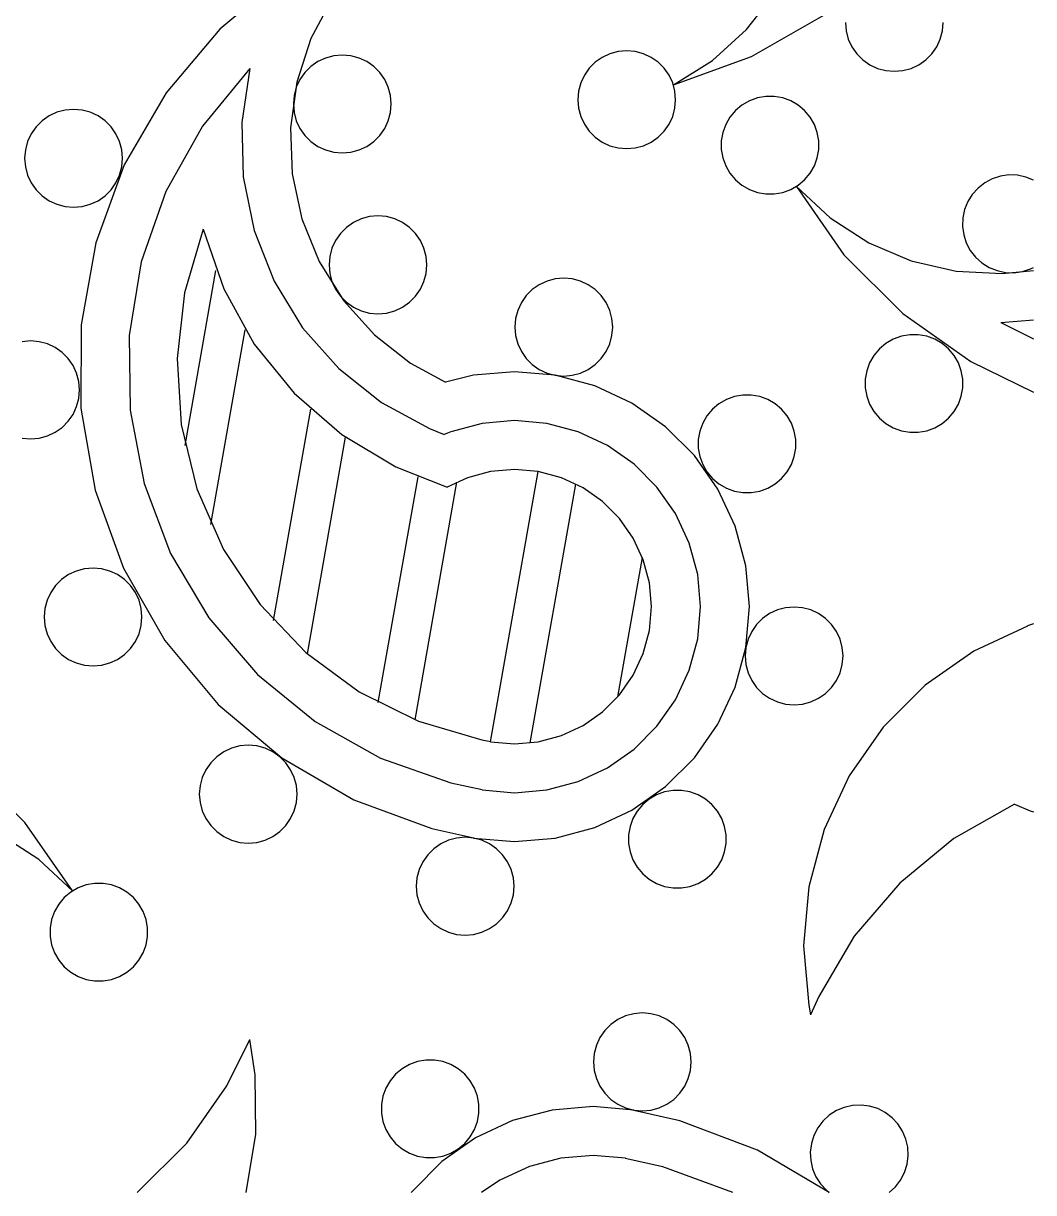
# Model space of a CAD drawing. Extents: x 0 to 100, y 0 to 100.
# Drawn here: x 48.4 to 100, y 0 to 59.7 of the extents above; entities that cross this region are included whole.
import ezdxf

# ---------------------------------------------------------------- set-up
doc = ezdxf.new("R2010")
doc.units = 0
doc.layers.add('default', color=7, linetype='CONTINUOUS')

msp = doc.modelspace()

# ---------------------------------------------------------------- linework, layer by layer
at = {"layer": 'default', "color": 0, "linetype": 'CONTINUOUS'}
for p, q in [((61.687066, 62.174376), (58.423216, 59.448615)), ((64.185844, 61.055427), (63.083342, 58.976466)), ((85.338001, 59.424661), (86.784758, 61.280589)), ((85.595949, 58.044054), (89.283527, 60.161644)), ((90.383781, 59.794152), (90.421768, 59.36003)), ((95.345801, 59.36003), (95.383779, 59.794152)), ((58.423216, 59.448615), (55.682276, 56.1975)), ((83.590942, 57.848156), (85.338001, 59.424661)), ((90.421768, 59.36003), (90.534557, 58.939096)), ((95.23302, 58.939096), (95.345801, 59.36003)), ((63.083342, 58.976466), (62.358599, 56.737649)), ((90.534557, 58.939096), (90.718719, 58.544151)), ((95.04885, 58.544151), (95.23302, 58.939096)), ((63.827959, 57.974501), (63.433, 57.790331)), ((64.248883, 58.087286), (63.827959, 57.974501)), ((64.683006, 58.125268), (64.248883, 58.087286)), ((65.117124, 58.087286), (64.683006, 58.125268)), ((65.538053, 57.974501), (65.117124, 58.087286)), ((65.933008, 57.790331), (65.538053, 57.974501)), ((77.963535, 58.008582), (77.606577, 57.758634)), ((78.358489, 58.192752), (77.963535, 58.008582)), ((78.779419, 58.305537), (78.358489, 58.192752)), ((79.213541, 58.34352), (78.779419, 58.305537)), ((79.647655, 58.305537), (79.213541, 58.34352)), ((80.068584, 58.192752), (79.647655, 58.305537)), ((80.463539, 58.008582), (80.068584, 58.192752)), ((80.820514, 57.758634), (80.463539, 58.008582)), ((81.59667, 56.598981), (85.595949, 58.044054)), ((90.718719, 58.544151), (90.968671, 58.187183)), ((90.968671, 58.187183), (91.27682, 57.879039)), ((94.490749, 57.879039), (94.798898, 58.187183)), ((94.798898, 58.187183), (95.04885, 58.544151)), ((59.956459, 57.44395), (57.54033, 54.48954)), ((59.956464, 57.44395), (59.545342, 54.685433)), ((63.076037, 57.540383), (62.767893, 57.232238)), ((63.433, 57.790331), (63.076037, 57.540383)), ((66.289979, 57.540383), (65.933008, 57.790331)), ((66.598115, 57.232238), (66.289979, 57.540383)), ((77.298428, 57.450489), (77.048476, 57.093522)), ((77.606577, 57.758634), (77.298428, 57.450489)), ((81.128655, 57.450489), (80.820514, 57.758634)), ((81.378607, 57.093522), (81.128655, 57.450489)), ((81.59667, 56.598976), (83.590942, 57.848156)), ((91.27682, 57.879039), (91.633778, 57.629091)), ((91.633778, 57.629091), (92.028732, 57.444921)), ((92.028732, 57.444921), (92.449662, 57.332132)), ((93.317898, 57.332132), (93.738836, 57.444921)), ((93.738836, 57.444921), (94.133782, 57.629091)), ((94.133782, 57.629091), (94.490749, 57.879039)), ((62.51794, 56.875271), (62.333774, 56.480321)), ((62.767893, 57.232238), (62.51794, 56.875271)), ((66.848067, 56.875271), (66.598115, 57.232238)), ((67.032233, 56.480321), (66.848067, 56.875271)), ((77.048476, 57.093522), (76.864314, 56.698568)), ((81.562777, 56.698568), (81.378607, 57.093522)), ((92.449662, 57.332132), (92.883784, 57.294149)), ((92.883784, 57.294149), (93.317898, 57.332132)), ((55.682276, 56.1975), (53.54753, 52.519825)), ((62.358599, 56.737649), (62.033635, 54.406986)), ((62.333774, 56.480321), (62.220985, 56.059392)), ((67.145027, 56.059392), (67.032233, 56.480321)), ((76.751516, 56.277643), (76.713538, 55.84352)), ((76.864314, 56.698568), (76.751516, 56.277643)), ((81.675558, 56.277643), (81.562777, 56.698568)), ((81.713536, 55.84352), (81.675558, 56.277643)), ((62.220985, 56.059392), (62.183007, 55.625269)), ((62.183007, 55.625269), (62.220985, 55.191151)), ((67.183005, 55.625269), (67.145027, 56.059392)), ((67.145027, 55.191151), (67.183005, 55.625269)), ((76.713538, 55.84352), (76.751516, 55.409402)), ((81.675558, 55.409402), (81.713536, 55.84352)), ((85.101845, 55.568525), (84.768019, 55.288411)), ((85.479241, 55.786413), (85.101845, 55.568525)), ((85.888744, 55.935457), (85.479241, 55.786413)), ((86.317897, 56.011125), (85.888744, 55.935457)), ((86.753673, 56.011125), (86.317897, 56.011125)), ((87.182826, 55.935457), (86.753673, 56.011125)), ((87.59233, 55.786413), (87.182826, 55.935457)), ((87.969725, 55.568525), (87.59233, 55.786413)), ((88.303552, 55.288411), (87.969725, 55.568525)), ((49.703974, 55.01454), (49.347007, 54.764592)), ((50.098928, 55.19871), (49.703974, 55.01454)), ((50.519853, 55.311495), (50.098928, 55.19871)), ((50.953976, 55.349478), (50.519853, 55.311495)), ((51.388094, 55.311495), (50.953976, 55.349478)), ((51.809023, 55.19871), (51.388094, 55.311495)), ((52.203977, 55.01454), (51.809023, 55.19871)), ((52.560944, 54.764592), (52.203977, 55.01454)), ((62.220985, 55.191151), (62.333774, 54.770218)), ((67.032233, 54.770218), (67.145027, 55.191151)), ((76.751516, 55.409402), (76.864314, 54.988469)), ((76.864314, 54.988469), (77.048476, 54.593519)), ((81.378607, 54.593519), (81.562777, 54.988469)), ((81.562777, 54.988469), (81.675558, 55.409402)), ((84.768019, 55.288411), (84.487909, 54.954585)), ((88.583661, 54.954585), (88.303552, 55.288411)), ((49.038858, 54.456448), (48.788914, 54.09948)), ((49.347007, 54.764592), (49.038858, 54.456448)), ((52.869085, 54.456448), (52.560944, 54.764592)), ((53.119037, 54.09948), (52.869085, 54.456448)), ((57.54033, 54.48954), (55.673943, 51.160455)), ((59.545342, 54.685433), (59.619479, 51.897434)), ((62.033635, 54.406986), (62.118319, 52.05531)), ((62.333774, 54.770218), (62.51794, 54.375272)), ((62.51794, 54.375272), (62.767893, 54.018301)), ((66.598115, 54.018301), (66.848067, 54.375272)), ((66.848067, 54.375272), (67.032233, 54.770218)), ((77.048476, 54.593519), (77.298428, 54.236543)), ((81.128655, 54.236543), (81.378607, 54.593519)), ((84.270021, 54.577189), (84.120969, 54.16769)), ((84.487909, 54.954585), (84.270021, 54.577189)), ((88.801549, 54.577189), (88.583661, 54.954585)), ((88.950602, 54.16769), (88.801549, 54.577189)), ((48.788914, 54.09948), (48.604744, 53.704526)), ((53.303207, 53.704526), (53.119037, 54.09948)), ((62.767893, 54.018301), (63.076037, 53.71016)), ((66.289979, 53.71016), (66.598115, 54.018301)), ((77.298428, 54.236543), (77.606577, 53.928407)), ((77.606577, 53.928407), (77.963535, 53.678455)), ((80.463539, 53.678455), (80.820514, 53.928407)), ((80.820514, 53.928407), (81.128655, 54.236543)), ((84.120969, 54.16769), (84.045292, 53.738533)), ((89.026279, 53.738533), (88.950602, 54.16769)), ((48.491955, 53.283601), (48.453977, 52.849479)), ((48.604744, 53.704526), (48.491955, 53.283601)), ((53.415996, 53.283601), (53.303207, 53.704526)), ((53.453975, 52.849479), (53.415996, 53.283601)), ((63.076037, 53.71016), (63.433, 53.460204)), ((63.433, 53.460204), (63.827959, 53.276038)), ((63.827959, 53.276038), (64.248883, 53.163249)), ((65.117124, 53.163249), (65.538053, 53.276038)), ((65.538053, 53.276038), (65.933008, 53.460204)), ((65.933008, 53.460204), (66.289979, 53.71016)), ((77.963535, 53.678455), (78.358489, 53.494289)), ((78.358489, 53.494289), (78.779419, 53.3815)), ((78.779419, 53.3815), (79.213541, 53.343521)), ((79.213541, 53.343521), (79.647655, 53.3815)), ((79.647655, 53.3815), (80.068584, 53.494289)), ((80.068584, 53.494289), (80.463539, 53.678455)), ((84.045292, 53.738533), (84.045292, 53.302752)), ((84.045292, 53.302752), (84.120969, 52.873595)), ((88.950602, 52.873595), (89.026279, 53.302752)), ((89.026279, 53.302752), (89.026279, 53.738533)), ((48.453977, 52.849479), (48.491955, 52.415361)), ((53.415996, 52.415361), (53.453975, 52.849479)), ((64.248883, 53.163249), (64.683006, 53.12527)), ((64.683006, 53.12527), (65.117124, 53.163249)), ((84.120969, 52.873595), (84.270021, 52.4641)), ((88.801549, 52.4641), (88.950602, 52.873595)), ((48.491955, 52.415361), (48.604744, 51.994427)), ((48.604744, 51.994427), (48.788914, 51.599477)), ((53.54753, 52.519825), (52.083835, 48.527326)), ((53.119037, 51.599477), (53.303207, 51.994427)), ((53.303207, 51.994427), (53.415996, 52.415361)), ((62.118319, 52.05531), (62.610082, 49.754056)), ((84.270021, 52.4641), (84.487909, 52.086705)), ((84.487909, 52.086705), (84.768019, 51.752878)), ((88.303552, 51.752878), (88.583661, 52.086705)), ((88.583661, 52.086705), (88.801549, 52.4641)), ((98.734363, 51.996942), (98.302778, 51.936567)), ((99.169859, 51.981461), (98.734363, 51.996942)), ((99.596064, 51.890588), (99.169859, 51.981461)), ((48.788914, 51.599477), (49.038858, 51.24251)), ((52.869085, 51.24251), (53.119037, 51.599477)), ((59.619479, 51.897434), (60.176622, 49.164665)), ((84.768019, 51.752878), (85.101845, 51.472764)), ((85.101845, 51.472764), (85.479241, 51.254876)), ((87.59233, 51.254876), (87.969725, 51.472764)), ((87.88229, 51.414244), (90.313213, 47.925254)), ((87.882299, 51.414248), (89.605071, 49.811243)), ((87.969725, 51.472764), (88.303552, 51.752878)), ((97.503351, 51.597828), (97.159778, 51.329753)), ((97.888244, 51.802168), (97.503351, 51.597828)), ((98.302778, 51.936567), (97.888244, 51.802168)), ((100, 51.727087), (99.596064, 51.890588)), ((49.038858, 51.24251), (49.347007, 50.93437)), ((49.347007, 50.93437), (49.703974, 50.684413)), ((52.203977, 50.684413), (52.560944, 50.93437)), ((52.560944, 50.93437), (52.869085, 51.24251)), ((55.673943, 51.160455), (54.413999, 47.557854)), ((85.479241, 51.254876), (85.888744, 51.105832)), ((85.888744, 51.105832), (86.317897, 51.03016)), ((86.317897, 51.03016), (86.753673, 51.03016)), ((86.753673, 51.03016), (87.182826, 51.105832)), ((87.182826, 51.105832), (87.59233, 51.254876)), ((96.867981, 51.006092), (96.636821, 50.636675)), ((97.159778, 51.329753), (96.867981, 51.006092)), ((49.703974, 50.684413), (50.098928, 50.500247)), ((50.098928, 50.500247), (50.519853, 50.387458)), ((50.519853, 50.387458), (50.953976, 50.34948)), ((50.953976, 50.34948), (51.388094, 50.387458)), ((51.388094, 50.387458), (51.809023, 50.500247)), ((51.809023, 50.500247), (52.203977, 50.684413)), ((96.473324, 50.232736), (96.382442, 49.806531)), ((96.636821, 50.636675), (96.473324, 50.232736)), ((62.610082, 49.754056), (63.493988, 47.573168)), ((65.650169, 49.755027), (65.255219, 49.570857)), ((66.071098, 49.867812), (65.650169, 49.755027)), ((66.505216, 49.905795), (66.071098, 49.867812)), ((66.939339, 49.867812), (66.505216, 49.905795)), ((67.360268, 49.755027), (66.939339, 49.867812)), ((67.755218, 49.570857), (67.360268, 49.755027)), ((89.605071, 49.811243), (91.580035, 48.53174)), ((96.382442, 49.806531), (96.366956, 49.371031)), ((57.569796, 49.222061), (56.617646, 45.978124)), ((57.569796, 49.222066), (58.622653, 46.174018)), ((60.176622, 49.164665), (61.199838, 46.570162)), ((64.590112, 49.012765), (64.340155, 48.655798)), ((64.898252, 49.320909), (64.590112, 49.012765)), ((65.255219, 49.570857), (64.898252, 49.320909)), ((68.112189, 49.320909), (67.755218, 49.570857)), ((68.420334, 49.012765), (68.112189, 49.320909)), ((68.670282, 48.655798), (68.420334, 49.012765)), ((96.366956, 49.371031), (96.42734, 48.939454)), ((52.083835, 48.527326), (51.335671, 44.341309)), ((64.340155, 48.655798), (64.155989, 48.260839)), ((68.854452, 48.260839), (68.670282, 48.655798)), ((91.580035, 48.53174), (93.747165, 47.614633)), ((96.42734, 48.939454), (96.561739, 48.52492)), ((96.561739, 48.52492), (96.766084, 48.140023)), ((64.043196, 47.839914), (64.005217, 47.405796)), ((64.155989, 48.260839), (64.043196, 47.839914)), ((68.967237, 47.839914), (68.854452, 48.260839)), ((69.00522, 47.405796), (68.967237, 47.839914)), ((90.313213, 47.925254), (93.313069, 44.911392)), ((96.766084, 48.140023), (97.034155, 47.79645)), ((97.034155, 47.79645), (97.357815, 47.504653)), ((54.413999, 47.557854), (53.798772, 43.7912)), ((63.493988, 47.573168), (64.743171, 45.578896)), ((64.005217, 47.405796), (64.043196, 46.971673)), ((68.967237, 46.971673), (69.00522, 47.405796)), ((93.747165, 47.614633), (96.040636, 47.087774)), ((97.357815, 47.504653), (97.727223, 47.273493)), ((97.727223, 47.273493), (98.131171, 47.109987)), ((99.424457, 47.064008), (99.838991, 47.198411)), ((99.838991, 47.198411), (100, 47.273488)), ((56.652147, 38.171002), (58.230503, 47.12231)), ((64.043196, 46.971673), (64.155989, 46.550744)), ((68.854452, 46.550744), (68.967237, 46.971673)), ((75.563207, 46.687155), (75.142277, 46.57437)), ((75.997329, 46.725138), (75.563207, 46.687155)), ((76.431451, 46.687155), (75.997329, 46.725138)), ((76.852381, 46.57437), (76.431451, 46.687155)), ((96.040636, 47.087774), (98.390747, 46.967172)), ((98.131171, 47.109987), (98.557376, 47.019118)), ((98.390747, 46.967172), (100, 47.121999)), ((98.557376, 47.019118), (98.992872, 47.003633)), ((98.992872, 47.003633), (99.424457, 47.064008)), ((58.622653, 46.174018), (60.1888, 43.3551)), ((61.199838, 46.570162), (62.658047, 44.192751)), ((64.155989, 46.550744), (64.340155, 46.15579)), ((64.340155, 46.15579), (64.590112, 45.798827)), ((68.420334, 45.798827), (68.670282, 46.15579)), ((68.670282, 46.15579), (68.854452, 46.550744)), ((74.390356, 46.140252), (74.082216, 45.832107)), ((74.747332, 46.3902), (74.390356, 46.140252)), ((75.142277, 46.57437), (74.747332, 46.3902)), ((77.247326, 46.3902), (76.852381, 46.57437)), ((77.604302, 46.140252), (77.247326, 46.3902)), ((77.912434, 45.832107), (77.604302, 46.140252)), ((56.617646, 45.978124), (56.243265, 42.618122)), ((64.590112, 45.798827), (64.898252, 45.490678)), ((64.743171, 45.578896), (66.319672, 43.831842)), ((64.898252, 45.490678), (65.255219, 45.24073)), ((67.755218, 45.24073), (68.112189, 45.490678)), ((68.112189, 45.490678), (68.420334, 45.798827)), ((73.832263, 45.47514), (73.648093, 45.08019)), ((74.082216, 45.832107), (73.832263, 45.47514)), ((78.162395, 45.47514), (77.912434, 45.832107)), ((78.346556, 45.08019), (78.162395, 45.47514)), ((65.255219, 45.24073), (65.650169, 45.056564)), ((65.650169, 45.056564), (66.071098, 44.943775)), ((66.071098, 44.943775), (66.505216, 44.905797)), ((66.505216, 44.905797), (66.939339, 44.943775)), ((66.939339, 44.943775), (67.360268, 45.056564)), ((67.360268, 45.056564), (67.755218, 45.24073)), ((73.648093, 45.08019), (73.535304, 44.659261)), ((78.459354, 44.659261), (78.346556, 45.08019)), ((93.313069, 44.911392), (96.790694, 42.464231)), ((51.335671, 44.341309), (51.325763, 40.088972)), ((73.535304, 44.659261), (73.497326, 44.225139)), ((73.497326, 44.225139), (73.535304, 43.79102)), ((78.497332, 44.225139), (78.459354, 44.659261)), ((78.459354, 43.79102), (78.497332, 44.225139)), ((98.330223, 44.46408), (100, 43.61961)), ((98.330232, 44.464089), (100, 44.596196)), ((53.798772, 43.7912), (53.846974, 39.974927)), ((57.972436, 34.1412), (59.72449, 44.077617)), ((62.658047, 44.192751), (64.506928, 42.104678)), ((66.319672, 43.831842), (68.175596, 42.385081)), ((73.535304, 43.79102), (73.648093, 43.370087)), ((78.346556, 43.370087), (78.459354, 43.79102)), ((93.242877, 43.753519), (92.833374, 43.60447)), ((93.67203, 43.829187), (93.242877, 43.753519)), ((94.107806, 43.829187), (93.67203, 43.829187)), ((94.53696, 43.753519), (94.107806, 43.829187)), ((94.946463, 43.60447), (94.53696, 43.753519)), ((48.762064, 43.516677), (48.327946, 43.478698)), ((49.196187, 43.478698), (48.762064, 43.516677)), ((49.617116, 43.365909), (49.196187, 43.478698)), ((50.012066, 43.181739), (49.617116, 43.365909)), ((50.369033, 42.931791), (50.012066, 43.181739)), ((60.1888, 43.3551), (62.220653, 40.850976)), ((73.648093, 43.370087), (73.832263, 42.975141)), ((78.162395, 42.975141), (78.346556, 43.370087)), ((92.122152, 43.106469), (91.842043, 42.772638)), ((92.455978, 43.386583), (92.122152, 43.106469)), ((92.833374, 43.60447), (92.455978, 43.386583)), ((95.323859, 43.386583), (94.946463, 43.60447)), ((95.657685, 43.106469), (95.323859, 43.386583)), ((95.937794, 42.772638), (95.657685, 43.106469)), ((50.677178, 42.623646), (50.369033, 42.931791)), ((50.927126, 42.266679), (50.677178, 42.623646)), ((56.243265, 42.618122), (56.458029, 39.24416)), ((73.832263, 42.975141), (74.082216, 42.618165)), ((74.082216, 42.618165), (74.390356, 42.310029)), ((77.604302, 42.310029), (77.912434, 42.618165)), ((77.912434, 42.618165), (78.162395, 42.975141)), ((91.842043, 42.772638), (91.624146, 42.395247)), ((96.155682, 42.395247), (95.937794, 42.772638)), ((96.790694, 42.464231), (100, 40.903193)), ((51.111296, 41.871721), (50.927126, 42.266679)), ((51.224081, 41.450796), (51.111296, 41.871721)), ((64.506928, 42.104678), (66.690314, 40.369378)), ((68.175596, 42.385081), (69.950852, 41.415525)), ((73.478507, 41.945512), (71.393799, 41.763122)), ((75.563215, 41.763122), (73.478507, 41.945512)), ((74.390356, 42.310029), (74.747332, 42.060073)), ((74.747332, 42.060073), (75.142277, 41.875907)), ((75.142277, 41.875907), (75.563207, 41.763118)), ((76.431451, 41.763118), (76.852381, 41.875907)), ((76.852381, 41.875907), (77.247326, 42.060073)), ((77.247326, 42.060073), (77.604302, 42.310029)), ((91.475102, 41.985748), (91.399425, 41.55659)), ((91.624146, 42.395247), (91.475102, 41.985748)), ((96.304735, 41.985748), (96.155682, 42.395247)), ((96.380403, 41.55659), (96.304735, 41.985748)), ((51.262063, 41.016678), (51.224081, 41.450796)), ((71.393799, 41.763122), (69.950852, 41.415525)), ((75.563207, 41.763118), (75.997329, 41.72514)), ((77.584582, 41.221499), (75.563215, 41.763122)), ((75.997329, 41.72514), (76.431451, 41.763118)), ((91.399425, 41.55659), (91.399425, 41.12081)), ((96.380403, 41.12081), (96.380403, 41.55659)), ((51.224081, 40.582555), (51.262063, 41.016678)), ((62.220653, 40.850976), (64.65648, 38.737716)), ((79.481175, 40.337091), (77.584582, 41.221499)), ((84.713531, 40.674903), (84.304028, 40.525859)), ((85.142693, 40.750575), (84.713531, 40.674903)), ((85.578469, 40.750575), (85.142693, 40.750575)), ((86.007631, 40.674903), (85.578469, 40.750575)), ((86.417126, 40.525859), (86.007631, 40.674903)), ((91.399425, 41.12081), (91.475102, 40.691648)), ((91.475102, 40.691648), (91.624146, 40.282158)), ((96.155682, 40.282158), (96.304735, 40.691648)), ((96.304735, 40.691648), (96.380403, 41.12081)), ((50.927126, 39.766676), (51.111296, 40.16163)), ((51.111296, 40.16163), (51.224081, 40.582555)), ((51.325763, 40.088972), (52.054417, 35.899516)), ((66.690314, 40.369378), (69.141862, 39.039588)), ((81.195399, 39.136791), (79.481175, 40.337091)), ((83.926641, 40.307971), (83.592814, 40.027857)), ((84.304028, 40.525859), (83.926641, 40.307971)), ((86.794521, 40.307971), (86.417126, 40.525859)), ((87.128348, 40.027857), (86.794521, 40.307971)), ((91.624146, 40.282158), (91.842043, 39.904762)), ((95.937794, 39.904762), (96.155682, 40.282158)), ((50.677178, 39.409709), (50.927126, 39.766676)), ((53.846974, 39.974927), (54.557128, 36.225014)), ((61.169336, 29.236643), (63.071781, 40.025941)), ((73.478507, 39.445509), (71.827917, 39.301102)), ((75.129093, 39.301102), (73.478507, 39.445509)), ((83.312696, 39.694031), (83.094808, 39.316635)), ((83.592814, 40.027857), (83.312696, 39.694031)), ((87.408466, 39.694031), (87.128348, 40.027857)), ((87.626354, 39.316635), (87.408466, 39.694031)), ((91.842043, 39.904762), (92.122152, 39.570935)), ((92.122152, 39.570935), (92.455978, 39.290822)), ((95.323859, 39.290822), (95.657685, 39.570935)), ((95.657685, 39.570935), (95.937794, 39.904762)), ((49.617116, 38.667446), (50.012066, 38.851616)), ((50.012066, 38.851616), (50.369033, 39.10156)), ((50.369033, 39.10156), (50.677178, 39.409709)), ((56.458029, 39.24416), (57.255414, 35.958747)), ((69.141862, 39.039588), (69.883276, 38.73937)), ((70.227483, 38.872268), (69.883276, 38.739365)), ((71.827917, 39.301102), (70.227483, 38.872268)), ((76.729531, 38.872268), (75.129093, 39.301102)), ((78.231177, 38.172034), (76.729531, 38.872268)), ((82.675139, 37.657051), (81.195399, 39.136791)), ((82.945764, 38.90714), (82.870096, 38.477983)), ((83.094808, 39.316635), (82.945764, 38.90714)), ((87.775398, 38.90714), (87.626354, 39.316635)), ((87.851066, 38.477983), (87.775398, 38.90714)), ((92.455978, 39.290822), (92.833374, 39.072934)), ((92.833374, 39.072934), (93.242877, 38.92389)), ((93.242877, 38.92389), (93.67203, 38.848213)), ((93.67203, 38.848213), (94.107806, 38.848213)), ((94.107806, 38.848213), (94.53696, 38.92389)), ((94.53696, 38.92389), (94.946463, 39.072934)), ((94.946463, 39.072934), (95.323859, 39.290822)), ((48.327946, 38.554657), (48.762064, 38.516679)), ((48.762064, 38.516679), (49.196187, 38.554657)), ((49.196187, 38.554657), (49.617116, 38.667446)), ((62.899102, 27.529096), (64.85096, 38.598615)), ((64.65648, 38.737716), (67.422257, 37.079541)), ((82.870096, 38.477983), (82.870096, 38.042202)), ((87.851066, 38.042202), (87.851066, 38.477983)), ((79.588426, 37.221682), (78.231177, 38.172034)), ((83.875443, 35.942836), (82.675139, 37.657051)), ((82.870096, 38.042202), (82.945764, 37.613045)), ((87.775398, 37.613045), (87.851066, 38.042202)), ((67.422257, 37.079541), (70.040632, 36.043925)), ((80.760025, 36.050082), (79.588426, 37.221682)), ((82.945764, 37.613045), (83.094808, 37.203546)), ((83.094808, 37.203546), (83.312696, 36.82615)), ((87.408466, 36.82615), (87.626354, 37.203546)), ((87.626354, 37.203546), (87.775398, 37.613045)), ((66.521362, 25.036901), (68.555734, 36.574359)), ((71.082535, 36.523036), (70.040632, 36.04393)), ((72.262039, 36.839085), (71.082535, 36.523036)), ((72.262031, 23.041237), (74.69497, 36.839081)), ((73.478507, 36.94551), (72.262039, 36.839085)), ((74.694979, 36.839085), (73.478507, 36.94551)), ((75.87447, 36.523036), (74.694979, 36.839085)), ((76.98118, 36.006973), (75.87447, 36.523036)), ((83.312696, 36.82615), (83.592814, 36.492324)), ((83.592814, 36.492324), (83.926641, 36.21221)), ((86.794521, 36.21221), (87.128348, 36.492324)), ((87.128348, 36.492324), (87.408466, 36.82615)), ((52.054417, 35.899516), (53.49949, 31.900235)), ((54.557128, 36.225014), (55.907662, 32.65538)), ((57.255414, 35.958747), (58.611188, 32.861713)), ((68.398178, 24.163275), (70.537942, 36.298462)), ((74.282282, 22.981081), (76.613959, 36.204653)), ((77.981461, 35.306571), (76.98118, 36.006973)), ((81.710378, 34.692836), (80.760025, 36.050082)), ((84.75983, 34.046235), (83.875443, 35.942836)), ((83.926641, 36.21221), (84.304028, 35.99432)), ((84.304028, 35.99432), (84.713531, 35.845276)), ((86.007631, 35.845276), (86.417126, 35.99432)), ((86.417126, 35.99432), (86.794521, 36.21221)), ((78.844921, 34.443116), (77.981461, 35.306571)), ((84.713531, 35.845276), (85.142693, 35.769604)), ((85.142693, 35.769604), (85.578469, 35.769604)), ((85.578469, 35.769604), (86.007631, 35.845276)), ((82.410611, 33.191185), (81.710378, 34.692836)), ((79.545321, 33.442837), (78.844921, 34.443116)), ((85.301466, 32.024872), (84.75983, 34.046235)), ((58.611188, 32.861713), (60.484163, 30.047157)), ((80.061375, 32.336135), (79.545321, 33.442837)), ((82.839449, 31.590749), (82.410611, 33.191185)), ((55.907662, 32.65538), (57.85753, 29.374497)), ((78.759445, 25.337281), (80.015261, 32.459265)), ((80.377424, 31.156629), (80.061375, 32.336135)), ((51.094857, 31.761705), (50.699903, 31.577534)), ((51.515791, 31.874489), (51.094857, 31.761705)), ((51.949909, 31.912474), (51.515791, 31.874489)), ((52.384027, 31.874489), (51.949909, 31.912474)), ((52.804952, 31.761705), (52.384027, 31.874489)), ((53.199911, 31.577534), (52.804952, 31.761705)), ((53.49949, 31.900235), (55.617081, 28.212652)), ((85.48386, 29.940164), (85.301466, 32.024872)), ((50.34294, 31.32758), (50.034795, 31.019442)), ((50.699903, 31.577534), (50.34294, 31.32758)), ((53.556878, 31.32758), (53.199911, 31.577534)), ((53.865022, 31.019442), (53.556878, 31.32758)), ((80.483853, 29.940164), (80.377424, 31.156629)), ((82.983857, 29.940164), (82.839449, 31.590749)), ((49.784843, 30.662473), (49.600677, 30.267523)), ((50.034795, 31.019442), (49.784843, 30.662473)), ((54.11497, 30.662473), (53.865022, 31.019442)), ((54.29914, 30.267523), (54.11497, 30.662473)), ((49.600677, 30.267523), (49.487888, 29.846593)), ((54.411925, 29.846593), (54.29914, 30.267523)), ((60.484163, 30.047157), (62.817415, 27.600599)), ((80.377424, 28.723698), (80.483853, 29.940164)), ((82.839449, 28.289578), (82.983857, 29.940164)), ((85.301466, 27.855457), (85.48386, 29.940164)), ((87.329359, 29.883351), (86.90843, 29.770567)), ((87.763482, 29.921332), (87.329359, 29.883351)), ((88.197604, 29.883351), (87.763482, 29.921332)), ((88.618534, 29.770567), (88.197604, 29.883351)), ((49.487888, 29.846593), (49.44991, 29.412473)), ((49.44991, 29.412473), (49.487888, 28.978353)), ((54.449908, 29.412473), (54.411925, 29.846593)), ((54.411925, 28.978353), (54.449908, 29.412473)), ((57.85753, 29.374497), (60.347507, 26.48205)), ((86.156509, 29.336446), (85.848377, 29.028302)), ((86.513485, 29.586396), (86.156509, 29.336446)), ((86.90843, 29.770567), (86.513485, 29.586396)), ((89.013479, 29.586396), (88.618534, 29.770567)), ((89.370455, 29.336446), (89.013479, 29.586396)), ((89.678595, 29.028302), (89.370455, 29.336446)), ((49.487888, 28.978353), (49.600677, 28.557421)), ((54.29914, 28.557421), (54.411925, 28.978353)), ((80.061375, 27.544192), (80.377424, 28.723698)), ((85.848377, 29.028302), (85.598416, 28.671335)), ((89.928539, 28.671335), (89.678595, 29.028302)), ((99.692589, 28.948054), (96.944506, 27.6666)), ((100, 29.066569), (99.686737, 28.964103)), ((49.600677, 28.557421), (49.784843, 28.162474)), ((49.784843, 28.162474), (50.034795, 27.805504)), ((53.865022, 27.805504), (54.11497, 28.162474)), ((54.11497, 28.162474), (54.29914, 28.557421)), ((55.617081, 28.212652), (58.342841, 24.948805)), ((82.410611, 26.689142), (82.839449, 28.289578)), ((85.414255, 28.276385), (85.301457, 27.855455)), ((85.598416, 28.671335), (85.414255, 28.276385)), ((90.112718, 28.276385), (89.928539, 28.671335)), ((90.225498, 27.855455), (90.112718, 28.276385)), ((50.034795, 27.805504), (50.34294, 27.497362)), ((50.34294, 27.497362), (50.699903, 27.24741)), ((53.199911, 27.24741), (53.556878, 27.497362)), ((53.556878, 27.497362), (53.865022, 27.805504)), ((62.817415, 27.600599), (65.540079, 25.596373)), ((79.545321, 26.43749), (80.061375, 27.544192)), ((84.75983, 25.83409), (85.301466, 27.855457)), ((85.301457, 27.855455), (85.263479, 27.421335)), ((90.263477, 27.421335), (90.225498, 27.855455)), ((96.944506, 27.6666), (94.460697, 25.927422)), ((50.699903, 27.24741), (51.094857, 27.063237)), ((51.094857, 27.063237), (51.515791, 26.950455)), ((51.515791, 26.950455), (51.949909, 26.912474)), ((51.949909, 26.912474), (52.384027, 26.950455)), ((52.384027, 26.950455), (52.804952, 27.063237)), ((52.804952, 27.063237), (53.199911, 27.24741)), ((85.263479, 27.421335), (85.301457, 26.987215)), ((85.301457, 26.987215), (85.414255, 26.566281)), ((90.112718, 26.566281), (90.225498, 26.987215)), ((90.225498, 26.987215), (90.263477, 27.421335)), ((60.347507, 26.48205), (63.301917, 24.065923)), ((78.844921, 25.437213), (79.545321, 26.43749)), ((81.710378, 25.187491), (82.410611, 26.689142)), ((85.414255, 26.566281), (85.598416, 26.171336)), ((89.928539, 26.171336), (90.112718, 26.566281)), ((83.875443, 23.937487), (84.75983, 25.83409)), ((85.598416, 26.171336), (85.848377, 25.814364)), ((85.848377, 25.814364), (86.156509, 25.506224)), ((89.370455, 25.506224), (89.678595, 25.814364)), ((89.678595, 25.814364), (89.928539, 26.171336)), ((94.460697, 25.927422), (92.316637, 23.783356)), ((65.540079, 25.596373), (68.569387, 24.095387)), ((77.981461, 24.573752), (78.844921, 25.437213)), ((80.760025, 23.830243), (81.710378, 25.187491)), ((86.156509, 25.506224), (86.513485, 25.256272)), ((86.513485, 25.256272), (86.90843, 25.072103)), ((88.618534, 25.072103), (89.013479, 25.256272)), ((89.013479, 25.256272), (89.370455, 25.506224)), ((58.342841, 24.948805), (61.593953, 22.207867)), ((76.98118, 23.873354), (77.981461, 24.573752)), ((86.90843, 25.072103), (87.329359, 24.959317)), ((87.329359, 24.959317), (87.763482, 24.921334)), ((87.763482, 24.921334), (88.197604, 24.959317)), ((88.197604, 24.959317), (88.618534, 25.072103)), ((63.301917, 24.065923), (66.630997, 22.199532)), ((68.569387, 24.095387), (71.813333, 23.143235)), ((82.675139, 22.223274), (83.875443, 23.937487)), ((74.694979, 23.041242), (75.87447, 23.357291)), ((75.87447, 23.357291), (76.98118, 23.873354)), ((79.588426, 22.658645), (80.760025, 23.830243)), ((92.316637, 23.783356), (90.577452, 21.299546)), ((59.024222, 22.709368), (58.629272, 22.5252)), ((59.445151, 22.822157), (59.024222, 22.709368)), ((59.879273, 22.860138), (59.445151, 22.822157)), ((60.313391, 22.822157), (59.879273, 22.860138)), ((60.734325, 22.709368), (60.313391, 22.822157)), ((61.129271, 22.5252), (60.734325, 22.709368)), ((71.813333, 23.143235), (72.265005, 23.058063)), ((72.262039, 23.041242), (73.478507, 22.934813)), ((73.478507, 22.934813), (74.694979, 23.041242)), ((58.272305, 22.275248), (57.96416, 21.967105)), ((58.629272, 22.5252), (58.272305, 22.275248)), ((61.486238, 22.275248), (61.129271, 22.5252)), ((61.794378, 21.967105), (61.486238, 22.275248)), ((61.593953, 22.207867), (65.271627, 20.073118)), ((66.630997, 22.199532), (70.233603, 20.939585)), ((78.231177, 21.708289), (79.588426, 22.658645)), ((81.195399, 20.743534), (82.675139, 22.223274)), ((48.467353, 18.906814), (45.467503, 21.920676)), ((57.714212, 21.610138), (57.530042, 21.215184)), ((57.96416, 21.967105), (57.714212, 21.610138)), ((62.044339, 21.610138), (61.794378, 21.967105)), ((62.228505, 21.215184), (62.044339, 21.610138)), ((76.729531, 21.008057), (78.231177, 21.708289)), ((57.530042, 21.215184), (57.417253, 20.794255)), ((62.341294, 20.794255), (62.228505, 21.215184)), ((70.233603, 20.939585), (71.830887, 20.596043)), ((75.129093, 20.579223), (76.729531, 21.008057)), ((90.577452, 21.299546), (89.296003, 18.551472)), ((57.417253, 20.794255), (57.37927, 20.360137)), ((57.37927, 20.360137), (57.417253, 19.926016)), ((62.379272, 20.360137), (62.341294, 20.794255)), ((62.341294, 19.926016), (62.379272, 20.360137)), ((71.827917, 20.579223), (73.478507, 20.434816)), ((73.478507, 20.434816), (75.129093, 20.579223)), ((79.481175, 19.543225), (81.195399, 20.743534)), ((80.741889, 20.323849), (80.364494, 20.105959)), ((81.151384, 20.472893), (80.741889, 20.323849)), ((81.580546, 20.548565), (81.151384, 20.472893)), ((82.016322, 20.548565), (81.580546, 20.548565)), ((82.445484, 20.472893), (82.016322, 20.548565)), ((82.854979, 20.323849), (82.445484, 20.472893)), ((83.232374, 20.105959), (82.854979, 20.323849)), ((57.417253, 19.926016), (57.530042, 19.505087)), ((62.228505, 19.505087), (62.341294, 19.926016)), ((65.271627, 20.073118), (69.264131, 18.609421)), ((80.030667, 19.825845), (79.750558, 19.492019)), ((80.364494, 20.105959), (80.030667, 19.825845)), ((83.566201, 19.825845), (83.232374, 20.105959)), ((83.84631, 19.492019), (83.566201, 19.825845)), ((99.027421, 19.852597), (95.917769, 18.092153)), ((99.02743, 19.852586), (99.828895, 19.507788)), ((57.530042, 19.505087), (57.714212, 19.110137)), ((62.044339, 19.110137), (62.228505, 19.505087)), ((77.584582, 18.658826), (79.481175, 19.543225)), ((79.750558, 19.492019), (79.532661, 19.114621)), ((84.064198, 19.114621), (83.84631, 19.492019)), ((99.828895, 19.507788), (100, 19.454655)), ((50.898277, 15.417819), (48.467353, 18.906814)), ((57.714212, 19.110137), (57.96416, 18.753168)), ((57.96416, 18.753168), (58.272305, 18.445021)), ((61.486238, 18.445021), (61.794378, 18.753168)), ((61.794378, 18.753168), (62.044339, 19.110137)), ((69.264131, 18.609421), (71.396765, 18.134023)), ((75.563215, 18.117204), (77.584582, 18.658826)), ((79.383617, 18.705126), (79.30794, 18.275968)), ((79.532661, 19.114621), (79.383617, 18.705126)), ((84.213251, 18.705126), (84.064198, 19.114621)), ((84.288919, 18.275968), (84.213251, 18.705126)), ((89.296003, 18.551472), (88.511221, 15.62262)), ((49.175505, 17.020829), (47.200545, 18.300329)), ((58.272305, 18.445021), (58.629272, 18.195072)), ((58.629272, 18.195072), (59.024222, 18.010904)), ((59.024222, 18.010904), (59.445151, 17.898115)), ((60.313391, 17.898115), (60.734325, 18.010904)), ((60.734325, 18.010904), (61.129271, 18.195072)), ((61.129271, 18.195072), (61.486238, 18.445021)), ((70.104629, 18.004415), (69.709679, 17.820248)), ((70.525558, 18.117204), (70.104629, 18.004415)), ((70.959676, 18.155183), (70.525558, 18.117204)), ((71.393799, 18.117204), (70.959676, 18.155183)), ((71.393799, 18.117204), (73.478507, 17.934816)), ((71.814728, 18.004415), (71.393799, 18.117204)), ((72.209678, 17.820248), (71.814728, 18.004415)), ((73.478507, 17.934816), (75.563215, 18.117204)), ((79.30794, 18.275968), (79.30794, 17.840186)), ((84.288919, 17.840186), (84.288919, 18.275968)), ((95.917769, 18.092153), (93.161068, 15.818469)), ((59.445151, 17.898115), (59.879273, 17.860138)), ((59.879273, 17.860138), (60.313391, 17.898115)), ((69.352707, 17.570293), (69.044563, 17.262153)), ((69.709679, 17.820248), (69.352707, 17.570293)), ((72.566641, 17.570293), (72.209678, 17.820248)), ((72.874785, 17.262153), (72.566641, 17.570293)), ((79.30794, 17.840186), (79.383617, 17.411031)), ((79.383617, 17.411031), (79.532661, 17.001533)), ((84.064198, 17.001533), (84.213251, 17.411031)), ((84.213251, 17.411031), (84.288919, 17.840186)), ((50.898277, 15.417825), (49.175505, 17.020829)), ((68.794615, 16.905184), (68.610445, 16.510234)), ((69.044563, 17.262153), (68.794615, 16.905184)), ((73.124742, 16.905184), (72.874785, 17.262153)), ((73.308908, 16.510234), (73.124742, 16.905184)), ((79.532661, 17.001533), (79.750558, 16.624137)), ((83.84631, 16.624137), (84.064198, 17.001533)), ((68.610445, 16.510234), (68.497656, 16.089306)), ((73.421701, 16.089306), (73.308908, 16.510234)), ((79.750558, 16.624137), (80.030667, 16.290312)), ((80.030667, 16.290312), (80.364494, 16.010198)), ((83.232374, 16.010198), (83.566201, 16.290312)), ((83.566201, 16.290312), (83.84631, 16.624137)), ((51.188241, 15.577193), (50.810846, 15.359305)), ((51.597745, 15.726238), (51.188241, 15.577193)), ((52.026902, 15.801912), (51.597745, 15.726238)), ((52.462678, 15.801912), (52.026902, 15.801912)), ((52.891836, 15.726238), (52.462678, 15.801912)), ((53.301335, 15.577193), (52.891836, 15.726238)), ((53.67873, 15.359305), (53.301335, 15.577193)), ((68.497656, 16.089306), (68.459677, 15.655182)), ((68.459677, 15.655182), (68.497656, 15.221062)), ((73.45968, 15.655182), (73.421701, 16.089306)), ((73.421701, 15.221062), (73.45968, 15.655182)), ((80.364494, 16.010198), (80.741889, 15.792307)), ((80.741889, 15.792307), (81.151384, 15.643263)), ((81.151384, 15.643263), (81.580546, 15.567592)), ((81.580546, 15.567592), (82.016322, 15.567592)), ((82.016322, 15.567592), (82.445484, 15.643263)), ((82.445484, 15.643263), (82.854979, 15.792307)), ((82.854979, 15.792307), (83.232374, 16.010198)), ((88.511221, 15.62262), (88.246947, 12.60199)), ((93.161068, 15.818469), (90.841053, 13.10063)), ((50.477024, 15.079192), (50.19691, 14.745365)), ((50.810846, 15.359305), (50.477024, 15.079192)), ((54.012557, 15.079192), (53.67873, 15.359305)), ((54.292671, 14.745365), (54.012557, 15.079192)), ((68.497656, 15.221062), (68.610445, 14.800132)), ((73.308908, 14.800132), (73.421701, 15.221062)), ((49.979018, 14.367971), (49.829974, 13.958473)), ((50.19691, 14.745365), (49.979018, 14.367971)), ((54.510559, 14.367971), (54.292671, 14.745365)), ((54.659603, 13.958473), (54.510559, 14.367971)), ((68.610445, 14.800132), (68.794615, 14.405184)), ((68.794615, 14.405184), (69.044563, 14.048213)), ((72.874785, 14.048213), (73.124742, 14.405184)), ((73.124742, 14.405184), (73.308908, 14.800132)), ((49.829974, 13.958473), (49.754297, 13.529313)), ((54.735275, 13.529313), (54.659603, 13.958473)), ((69.044563, 14.048213), (69.352707, 13.740073)), ((72.566641, 13.740073), (72.874785, 14.048213)), ((49.754297, 13.529313), (49.754297, 13.093536)), ((54.735275, 13.093536), (54.735275, 13.529313)), ((69.352707, 13.740073), (69.709679, 13.490121)), ((69.709679, 13.490121), (70.104629, 13.305953)), ((70.104629, 13.305953), (70.525558, 13.193165)), ((70.525558, 13.193165), (70.959676, 13.155182)), ((70.959676, 13.155182), (71.393799, 13.193165)), ((71.393799, 13.193165), (71.814728, 13.305953)), ((71.814728, 13.305953), (72.209678, 13.490121)), ((72.209678, 13.490121), (72.566641, 13.740073)), ((49.754297, 13.093536), (49.829974, 12.664376)), ((49.829974, 12.664376), (49.979018, 12.254877)), ((54.510559, 12.254877), (54.659603, 12.664376)), ((54.659603, 12.664376), (54.735275, 13.093536)), ((88.246947, 12.60199), (88.511221, 9.581363)), ((90.841053, 13.10063), (89.028238, 10.021219)), ((49.979018, 12.254877), (50.19691, 11.877484)), ((54.292671, 11.877484), (54.510559, 12.254877)), ((50.19691, 11.877484), (50.477024, 11.543658)), ((50.477024, 11.543658), (50.810846, 11.263545)), ((53.67873, 11.263545), (54.012557, 11.543658)), ((54.012557, 11.543658), (54.292671, 11.877484)), ((50.810846, 11.263545), (51.188241, 11.045655)), ((51.188241, 11.045655), (51.597745, 10.896608)), ((51.597745, 10.896608), (52.026902, 10.820938)), ((52.026902, 10.820938), (52.462678, 10.820938)), ((52.462678, 10.820938), (52.891836, 10.896608)), ((52.891836, 10.896608), (53.301335, 11.045655)), ((53.301335, 11.045655), (53.67873, 11.263545)), ((88.511221, 9.581363), (88.607598, 9.078241)), ((89.028238, 10.021219), (88.60758, 9.078257)), ((79.155861, 9.030068), (78.760898, 8.8459)), ((79.57679, 9.142856), (79.155861, 9.030068)), ((80.010912, 9.180837), (79.57679, 9.142856)), ((80.445026, 9.142856), (80.010912, 9.180837)), ((80.865964, 9.030068), (80.445026, 9.142856)), ((81.26091, 8.8459), (80.865964, 9.030068)), ((78.403948, 8.595948), (78.095799, 8.287806)), ((78.760898, 8.8459), (78.403948, 8.595948)), ((81.617886, 8.595948), (81.26091, 8.8459)), ((81.926026, 8.287806), (81.617886, 8.595948)), ((58.783316, 5.452376), (59.959224, 7.83071)), ((60.234919, 6.023974), (59.959224, 7.830714)), ((77.845847, 7.930837), (77.661685, 7.535887)), ((78.095799, 8.287806), (77.845847, 7.930837)), ((82.175978, 7.930837), (81.926026, 8.287806)), ((82.360148, 7.535887), (82.175978, 7.930837)), ((77.661685, 7.535887), (77.548896, 7.114957)), ((82.472929, 7.114957), (82.360148, 7.535887)), ((68.525122, 6.692751), (68.115623, 6.543706)), ((68.954284, 6.768423), (68.525122, 6.692751)), ((69.39006, 6.768423), (68.954284, 6.768423)), ((69.819222, 6.692751), (69.39006, 6.768423)), ((70.228721, 6.543706), (69.819222, 6.692751)), ((77.548896, 7.114957), (77.510909, 6.680837)), ((77.510909, 6.680837), (77.548896, 6.246717)), ((82.510907, 6.680837), (82.472929, 7.114957)), ((82.472929, 6.246717), (82.510907, 6.680837)), ((60.270089, 2.992009), (60.234919, 6.023974)), ((67.404401, 6.045703), (67.124292, 5.711877)), ((67.738228, 6.325815), (67.404401, 6.045703)), ((68.115623, 6.543706), (67.738228, 6.325815)), ((70.606108, 6.325815), (70.228721, 6.543706)), ((70.939939, 6.045703), (70.606108, 6.325815)), ((71.220053, 5.711877), (70.939939, 6.045703)), ((77.548896, 6.246717), (77.661685, 5.825787)), ((82.360148, 5.825787), (82.472929, 6.246717)), ((56.732723, 2.525919), (58.783316, 5.452376)), ((67.124292, 5.711877), (66.906404, 5.334482)), ((71.437941, 5.334482), (71.220053, 5.711877)), ((77.661685, 5.825787), (77.845847, 5.430836)), ((77.845847, 5.430836), (78.095799, 5.073868)), ((81.926026, 5.073868), (82.175978, 5.430836)), ((82.175978, 5.430836), (82.360148, 5.825787)), ((66.757356, 4.924984), (66.681688, 4.495825)), ((66.906404, 5.334482), (66.757356, 4.924984)), ((71.586989, 4.924984), (71.437941, 5.334482)), ((71.662657, 4.495825), (71.586989, 4.924984)), ((78.095799, 5.073868), (78.403948, 4.765726)), ((81.617886, 4.765726), (81.926026, 5.073868)), ((66.681688, 4.495825), (66.681688, 4.060047)), ((71.662657, 4.060047), (71.662657, 4.495825)), ((75.407382, 4.218822), (73.386015, 3.677198)), ((77.49209, 4.401209), (75.407382, 4.218822)), ((79.576799, 4.218822), (77.49209, 4.401209)), ((78.403948, 4.765726), (78.760898, 4.515773)), ((78.760898, 4.515773), (79.155861, 4.331605)), ((79.155861, 4.331605), (79.57679, 4.218818)), ((81.919797, 3.667858), (79.573833, 4.201991)), ((79.57679, 4.218818), (80.010912, 4.180837)), ((80.010912, 4.180837), (80.445026, 4.218818)), ((80.445026, 4.218818), (80.865964, 4.331605)), ((80.865964, 4.331605), (81.26091, 4.515773)), ((81.26091, 4.515773), (81.617886, 4.765726)), ((89.926063, 4.187694), (89.559682, 3.951744)), ((90.327841, 4.356438), (89.926063, 4.187694)), ((90.752821, 4.45285), (90.327841, 4.356438)), ((91.18809, 4.474), (90.752821, 4.45285)), ((91.62041, 4.419247), (91.18809, 4.474)), ((92.036659, 4.290252), (91.62041, 4.419247)), ((92.424185, 4.090936), (92.036659, 4.290252)), ((66.681688, 4.060047), (66.757356, 3.630888)), ((66.757356, 3.630888), (66.906404, 3.22139)), ((71.437941, 3.22139), (71.586989, 3.630888)), ((73.386015, 3.677198), (71.489418, 2.792798)), ((71.586989, 3.630888), (71.662657, 4.060047)), ((85.898858, 2.168013), (81.919797, 3.667858)), ((89.239845, 3.655759), (88.976262, 3.308732)), ((89.559682, 3.951744), (89.239845, 3.655759)), ((92.771214, 3.827355), (92.424185, 4.090936)), ((93.067202, 3.507518), (92.771214, 3.827355)), ((59.778229, 0), (60.270089, 2.992009)), ((66.906404, 3.22139), (67.124292, 2.843995)), ((71.220053, 2.843995), (71.437941, 3.22139)), ((88.976262, 3.308732), (88.776948, 2.921206)), ((93.303148, 3.141142), (93.067202, 3.507518)), ((93.471894, 2.739361), (93.303148, 3.141142)), ((54.205109, 0.000003), (56.732723, 2.525919)), ((67.124292, 2.843995), (67.404401, 2.510169)), ((67.404401, 2.510169), (67.738228, 2.230056)), ((71.489418, 2.792798), (69.775198, 1.592492)), ((70.606108, 2.230056), (70.939939, 2.510169)), ((70.939939, 2.510169), (71.220053, 2.843995)), ((88.647956, 2.504956), (88.593197, 2.072631)), ((88.776948, 2.921206), (88.647956, 2.504956)), ((93.568305, 2.314381), (93.471894, 2.739361)), ((67.738228, 2.230056), (68.115623, 2.012167)), ((68.115623, 2.012167), (68.525122, 1.863122)), ((68.525122, 1.863122), (68.954284, 1.787449)), ((69.39006, 1.787449), (69.819222, 1.863122)), ((69.819222, 1.863122), (70.228721, 2.012167)), ((70.228721, 2.012167), (70.606108, 2.230056)), ((77.49209, 1.901209), (75.841505, 1.756802)), ((79.142676, 1.756802), (77.49209, 1.901209)), ((89.557023, -0.000003), (85.898858, 2.168013)), ((88.593197, 2.072631), (88.614352, 1.637366)), ((93.534701, 1.44679), (93.589451, 1.879116)), ((93.589451, 1.879116), (93.568305, 2.314381)), ((69.775198, 1.592492), (68.295463, 0.112751)), ((68.954284, 1.787449), (69.39006, 1.787449)), ((74.241076, 1.327967), (72.739416, 0.627734)), ((75.841505, 1.756802), (74.241076, 1.327967)), ((81.05289, 1.31354), (79.139719, 1.739975)), ((84.636297, -0.000001), (81.05289, 1.31354)), ((88.614352, 1.637366), (88.710763, 1.212386)), ((88.710763, 1.212386), (88.879509, 0.810605)), ((93.405709, 1.030541), (93.534701, 1.44679)), ((72.739416, 0.627734), (71.788696, 0)), ((88.879509, 0.810605), (89.115455, 0.444229)), ((92.942812, 0.295988), (93.206386, 0.643015)), ((93.206386, 0.643015), (93.405709, 1.030541)), ((68.295463, 0.112751), (68.202017, 0.000001)), ((89.115455, 0.444229), (89.411443, 0.124392)), ((89.411443, 0.124392), (89.559682, 0.000005)), ((92.622966, 0.000003), (92.942812, 0.295988))]:
    msp.add_line(p, q, dxfattribs=at)

doc.saveas('drawing.dxf')
